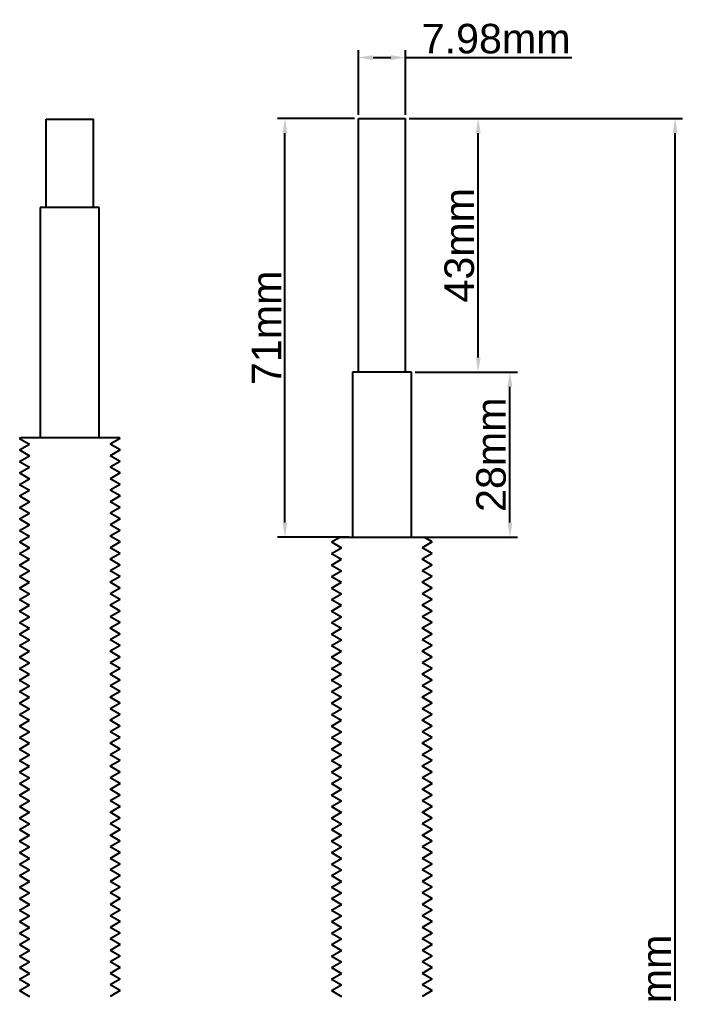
# Model space of a CAD drawing. Header units: centimetres. Extents: x 6534 to 31506, y 42826 to 109107.
# Drawn here: x 14798.3 to 14910.6, y 48633.9 to 48799.1 of the extents above; entities that cross this region are included whole.
import ezdxf

# ---------------------------------------------------------------- set-up
doc = ezdxf.new("R2010")
doc.units = ezdxf.units.CM
doc.header["$LTSCALE"] = 0.5
doc.styles.get("Standard").update_dxf_attribs({"font": 'arial.ttf'})
doc.dimstyles.new('Copia de ISO-25', dxfattribs={"dimtxt": 5, "dimasz": 2.5, "dimexe": 1.25, "dimexo": 0.625, "dimtad": 1, "dimtxsty": 'Standard', "dimcen": 2.5, "dimclrd": 1, "dimclre": 1, "dimadec": 0, "dimazin": 0, "dimtfac": 1, "dimtmove": 0, "dimatfit": 3, "dimfxl": 1, "dimarcsym": 0})

# ---------------------------------------------------------------- blocks, each defined once
blk = doc.blocks.new('*D524')
at = {"color": 1, "lineweight": -2, "transparency": 16777216}
for p, q in [((14865.31, 48739.28), (14882.63, 48739.28)), ((14881.38, 48713.78), (14881.38, 48736.78)), ((14865.31, 48711.28), (14882.63, 48711.28))]:
    blk.add_line(p, q, dxfattribs=at)
at = {"color": 1, "transparency": 16777216}
for points in [[(14880.96, 48736.78), (14881.79, 48736.78), (14881.38, 48739.28)], [(14880.96, 48713.78), (14881.79, 48713.78), (14881.38, 48711.28)]]:
    blk.add_solid(points, dxfattribs=at)
at = {"layer": 'Defpoints', "color": 0, "transparency": 16777216}
for p in [(14864.69, 48739.28), (14881.38, 48739.28), (14864.69, 48711.28)]:
    blk.add_point(p, dxfattribs=at)
at = {"color": 0, "transparency": 16777216, "insert": (14878.2, 48725.28), "char_height": 5, "attachment_point": 5, "rotation": 90}
blk.add_mtext('28mm', dxfattribs=at)
blk = doc.blocks.new('*D525')
at = {"color": 1, "lineweight": -2, "transparency": 16777216}
for p, q in [((14864.31, 48782.28), (14910.62, 48782.28)), ((14909.37, 48484.78), (14909.37, 48779.78)), ((14860.31, 48482.28), (14910.62, 48482.28))]:
    blk.add_line(p, q, dxfattribs=at)
at = {"color": 1, "transparency": 16777216}
for points in [[(14908.96, 48779.78), (14909.79, 48779.78), (14909.37, 48782.28)], [(14908.96, 48484.78), (14909.79, 48484.78), (14909.37, 48482.28)]]:
    blk.add_solid(points, dxfattribs=at)
at = {"layer": 'Defpoints', "color": 0, "transparency": 16777216}
for p in [(14863.69, 48782.28), (14909.37, 48782.28), (14859.69, 48482.28)]:
    blk.add_point(p, dxfattribs=at)
at = {"color": 0, "transparency": 16777216, "insert": (14906.19, 48632.28), "char_height": 5, "attachment_point": 5, "rotation": 90}
blk.add_mtext('300mm', dxfattribs=at)
blk = doc.blocks.new('*D580')
at = {"color": 1, "lineweight": -2, "transparency": 16777216}
for p, q in [((14855.06, 48782.28), (14841.99, 48782.28)), ((14843.24, 48713.78), (14843.24, 48779.78)), ((14854.06, 48711.28), (14841.99, 48711.28))]:
    blk.add_line(p, q, dxfattribs=at)
at = {"color": 1, "transparency": 16777216}
for points in [[(14842.83, 48779.78), (14843.66, 48779.78), (14843.24, 48782.28)], [(14842.83, 48713.78), (14843.66, 48713.78), (14843.24, 48711.28)]]:
    blk.add_solid(points, dxfattribs=at)
at = {"layer": 'Defpoints', "color": 0, "transparency": 16777216}
for p in [(14843.24, 48782.28), (14855.69, 48782.28), (14854.69, 48711.28)]:
    blk.add_point(p, dxfattribs=at)
at = {"color": 0, "transparency": 16777216, "insert": (14840.11, 48746.78), "char_height": 5, "attachment_point": 5, "rotation": 90}
blk.add_mtext('71mm', dxfattribs=at)
blk = doc.blocks.new('*D581')
at = {"color": 1, "lineweight": -2, "transparency": 16777216}
for p, q in [((14864.31, 48782.28), (14877.24, 48782.28)), ((14875.99, 48741.78), (14875.99, 48779.78)), ((14865.31, 48739.28), (14877.24, 48739.28))]:
    blk.add_line(p, q, dxfattribs=at)
at = {"color": 1, "transparency": 16777216}
for points in [[(14875.58, 48779.78), (14876.41, 48779.78), (14875.99, 48782.28)], [(14875.58, 48741.78), (14876.41, 48741.78), (14875.99, 48739.28)]]:
    blk.add_solid(points, dxfattribs=at)
at = {"layer": 'Defpoints', "color": 0, "transparency": 16777216}
for p in [(14863.69, 48782.28), (14875.99, 48782.28), (14864.69, 48739.28)]:
    blk.add_point(p, dxfattribs=at)
at = {"color": 0, "transparency": 16777216, "insert": (14872.81, 48760.78), "char_height": 5, "attachment_point": 5, "rotation": 90}
blk.add_mtext('43mm', dxfattribs=at)
blk = doc.blocks.new('*D582')
at = {"color": 1, "lineweight": -2, "transparency": 16777216}
for p, q in [((14855.69, 48782.91), (14855.69, 48793.85)), ((14863.69, 48782.91), (14863.69, 48793.85)), ((14858.19, 48792.6), (14861.19, 48792.6)), ((14863.69, 48792.6), (14891.89, 48792.6))]:
    blk.add_line(p, q, dxfattribs=at)
at = {"color": 1, "transparency": 16777216}
for points in [[(14858.19, 48793.01), (14858.19, 48792.18), (14855.69, 48792.6)], [(14861.19, 48793.01), (14861.19, 48792.18), (14863.69, 48792.6)]]:
    blk.add_solid(points, dxfattribs=at)
at = {"layer": 'Defpoints', "color": 0, "transparency": 16777216}
for p in [(14863.69, 48792.6), (14855.69, 48782.28), (14863.69, 48782.28)]:
    blk.add_point(p, dxfattribs=at)
at = {"color": 0, "transparency": 16777216, "insert": (14879.04, 48795.78), "char_height": 5, "attachment_point": 5}
blk.add_mtext('7.98mm', dxfattribs=at)

msp = doc.modelspace()

# ---------------------------------------------------------------- linework, layer by layer
for p, q in [((14802.786, 48782.183), (14810.786, 48782.183)), ((14802.786, 48767.183), (14802.786, 48782.183)), ((14810.786, 48767.183), (14810.786, 48782.183)), ((14855.685, 48782.283), (14863.685, 48782.283)), ((14855.685, 48739.283), (14855.685, 48782.283)), ((14863.685, 48739.283), (14863.685, 48782.283)), ((14801.786, 48767.183), (14801.786, 48728.183)), ((14811.786, 48767.183), (14801.786, 48767.183)), ((14811.786, 48728.183), (14811.786, 48767.183)), ((14854.685, 48739.283), (14854.685, 48711.283)), ((14864.685, 48739.283), (14854.685, 48739.283)), ((14864.685, 48711.283), (14864.685, 48739.283)), ((14798.261, 48728.033), (14798.52, 48728.183)), ((14798.261, 48728.033), (14799.953, 48727.056)), ((14798.52, 48728.183), (14815.051, 48728.183)), ((14815.311, 48728.033), (14813.619, 48727.056)), ((14815.311, 48728.033), (14815.051, 48728.183)), ((14798.261, 48726.083), (14799.953, 48727.06)), ((14798.261, 48726.083), (14799.953, 48725.106)), ((14815.311, 48726.083), (14813.619, 48727.06)), ((14815.311, 48726.083), (14813.619, 48725.106)), ((14798.261, 48724.133), (14799.953, 48725.11)), ((14815.311, 48724.133), (14813.619, 48725.11)), ((14798.261, 48724.133), (14799.953, 48723.156)), ((14798.261, 48722.183), (14799.953, 48723.16)), ((14815.311, 48724.133), (14813.619, 48723.156)), ((14815.311, 48722.183), (14813.619, 48723.16)), ((14798.261, 48722.183), (14799.953, 48721.206)), ((14798.261, 48720.233), (14799.953, 48721.21)), ((14815.311, 48722.183), (14813.619, 48721.206)), ((14815.311, 48720.233), (14813.619, 48721.21)), ((14798.261, 48720.233), (14799.953, 48719.256)), ((14815.311, 48720.233), (14813.619, 48719.256)), ((14798.261, 48718.283), (14799.953, 48719.26)), ((14798.261, 48718.283), (14799.953, 48717.306)), ((14815.311, 48718.283), (14813.619, 48719.26)), ((14815.311, 48718.283), (14813.619, 48717.306)), ((14798.261, 48716.333), (14799.953, 48717.31)), ((14798.261, 48716.333), (14799.953, 48715.356)), ((14815.311, 48716.333), (14813.619, 48717.31)), ((14815.311, 48716.333), (14813.619, 48715.356)), ((14798.261, 48714.383), (14799.953, 48715.36)), ((14815.311, 48714.383), (14813.619, 48715.36)), ((14798.261, 48714.383), (14799.953, 48713.406)), ((14798.261, 48712.433), (14799.953, 48713.41)), ((14815.311, 48714.383), (14813.619, 48713.406)), ((14815.311, 48712.433), (14813.619, 48713.41)), ((14798.261, 48712.433), (14799.953, 48711.456)), ((14798.261, 48710.483), (14799.953, 48711.46)), ((14815.311, 48712.433), (14813.619, 48711.456)), ((14815.311, 48710.483), (14813.619, 48711.46)), ((14851.16, 48710.483), (14852.546, 48711.283)), ((14852.546, 48711.283), (14866.825, 48711.283)), ((14854.685, 48711.283), (14864.685, 48711.283)), ((14868.21, 48710.483), (14866.825, 48711.283)), ((14798.261, 48710.483), (14799.953, 48709.506)), ((14815.311, 48710.483), (14813.619, 48709.506)), ((14851.16, 48710.483), (14852.852, 48709.506)), ((14868.21, 48710.483), (14866.518, 48709.506)), ((14798.261, 48708.533), (14799.953, 48709.51)), ((14798.261, 48708.533), (14799.953, 48707.556)), ((14815.311, 48708.533), (14813.619, 48709.51)), ((14815.311, 48708.533), (14813.619, 48707.556)), ((14851.16, 48708.533), (14852.852, 48709.51)), ((14851.16, 48708.533), (14852.852, 48707.556)), ((14868.21, 48708.533), (14866.518, 48709.51)), ((14868.21, 48708.533), (14866.518, 48707.556)), ((14798.261, 48706.583), (14799.953, 48707.56)), ((14798.261, 48706.583), (14799.953, 48705.606)), ((14815.311, 48706.583), (14813.619, 48707.56)), ((14815.311, 48706.583), (14813.619, 48705.606)), ((14851.16, 48706.583), (14852.852, 48707.56)), ((14851.16, 48706.583), (14852.852, 48705.606)), ((14868.21, 48706.583), (14866.518, 48707.56)), ((14868.21, 48706.583), (14866.518, 48705.606)), ((14798.261, 48704.633), (14799.953, 48705.61)), ((14798.261, 48704.633), (14799.953, 48703.656)), ((14815.311, 48704.633), (14813.619, 48705.61)), ((14815.311, 48704.633), (14813.619, 48703.656)), ((14851.16, 48704.633), (14852.852, 48705.61)), ((14851.16, 48704.633), (14852.852, 48703.656)), ((14868.21, 48704.633), (14866.518, 48705.61)), ((14868.21, 48704.633), (14866.518, 48703.656)), ((14798.261, 48702.683), (14799.953, 48703.66)), ((14815.311, 48702.683), (14813.619, 48703.66)), ((14851.16, 48702.683), (14852.852, 48703.66)), ((14868.21, 48702.683), (14866.518, 48703.66)), ((14798.261, 48702.683), (14799.953, 48701.706)), ((14798.261, 48700.733), (14799.953, 48701.71)), ((14815.311, 48702.683), (14813.619, 48701.706)), ((14815.311, 48700.733), (14813.619, 48701.71)), ((14851.16, 48702.683), (14852.852, 48701.706)), ((14851.16, 48700.733), (14852.852, 48701.71)), ((14868.21, 48702.683), (14866.518, 48701.706)), ((14868.21, 48700.733), (14866.518, 48701.71)), ((14798.261, 48700.733), (14799.953, 48699.756)), ((14798.261, 48698.783), (14799.953, 48699.76)), ((14815.311, 48700.733), (14813.619, 48699.756)), ((14815.311, 48698.783), (14813.619, 48699.76)), ((14851.16, 48700.733), (14852.852, 48699.756)), ((14851.16, 48698.783), (14852.852, 48699.76)), ((14868.21, 48700.733), (14866.518, 48699.756)), ((14868.21, 48698.783), (14866.518, 48699.76)), ((14798.261, 48698.783), (14799.953, 48697.806)), ((14815.311, 48698.783), (14813.619, 48697.806)), ((14851.16, 48698.783), (14852.852, 48697.806)), ((14868.21, 48698.783), (14866.518, 48697.806)), ((14798.261, 48696.833), (14799.953, 48697.81)), ((14798.261, 48696.833), (14799.953, 48695.856)), ((14815.311, 48696.833), (14813.619, 48697.81)), ((14815.311, 48696.833), (14813.619, 48695.856)), ((14851.16, 48696.833), (14852.852, 48697.81)), ((14851.16, 48696.833), (14852.852, 48695.856)), ((14868.21, 48696.833), (14866.518, 48697.81)), ((14868.21, 48696.833), (14866.518, 48695.856)), ((14798.261, 48694.883), (14799.953, 48695.86)), ((14798.261, 48694.883), (14799.953, 48693.906)), ((14815.311, 48694.883), (14813.619, 48695.86)), ((14815.311, 48694.883), (14813.619, 48693.906)), ((14851.16, 48694.883), (14852.852, 48695.86)), ((14851.16, 48694.883), (14852.852, 48693.906)), ((14868.21, 48694.883), (14866.518, 48695.86)), ((14868.21, 48694.883), (14866.518, 48693.906)), ((14798.261, 48692.933), (14799.953, 48693.91)), ((14815.311, 48692.933), (14813.619, 48693.91)), ((14851.16, 48692.933), (14852.852, 48693.91)), ((14868.21, 48692.933), (14866.518, 48693.91)), ((14798.261, 48692.933), (14799.953, 48691.956)), ((14798.261, 48690.983), (14799.953, 48691.96)), ((14815.311, 48692.933), (14813.619, 48691.956)), ((14815.311, 48690.983), (14813.619, 48691.96)), ((14851.16, 48692.933), (14852.852, 48691.956)), ((14851.16, 48690.983), (14852.852, 48691.96)), ((14868.21, 48692.933), (14866.518, 48691.956)), ((14868.21, 48690.983), (14866.518, 48691.96)), ((14798.261, 48690.983), (14799.953, 48690.006)), ((14798.261, 48689.033), (14799.953, 48690.01)), ((14815.311, 48690.983), (14813.619, 48690.006)), ((14815.311, 48689.033), (14813.619, 48690.01)), ((14851.16, 48690.983), (14852.852, 48690.006)), ((14851.16, 48689.033), (14852.852, 48690.01)), ((14868.21, 48690.983), (14866.518, 48690.006)), ((14868.21, 48689.033), (14866.518, 48690.01)), ((14798.261, 48689.033), (14799.953, 48688.056)), ((14798.261, 48687.083), (14799.953, 48688.06)), ((14815.311, 48689.033), (14813.619, 48688.056)), ((14815.311, 48687.083), (14813.619, 48688.06)), ((14851.16, 48689.033), (14852.852, 48688.056)), ((14851.16, 48687.083), (14852.852, 48688.06)), ((14868.21, 48689.033), (14866.518, 48688.056)), ((14868.21, 48687.083), (14866.518, 48688.06)), ((14798.261, 48687.083), (14799.953, 48686.106)), ((14815.311, 48687.083), (14813.619, 48686.106)), ((14851.16, 48687.083), (14852.852, 48686.106)), ((14868.21, 48687.083), (14866.518, 48686.106)), ((14798.261, 48685.133), (14799.953, 48686.11)), ((14798.261, 48685.133), (14799.953, 48684.156)), ((14815.311, 48685.133), (14813.619, 48686.11)), ((14815.311, 48685.133), (14813.619, 48684.156)), ((14851.16, 48685.133), (14852.852, 48686.11)), ((14851.16, 48685.133), (14852.852, 48684.156)), ((14868.21, 48685.133), (14866.518, 48686.11)), ((14868.21, 48685.133), (14866.518, 48684.156)), ((14798.261, 48683.183), (14799.953, 48684.16)), ((14798.261, 48683.183), (14799.953, 48682.206)), ((14815.311, 48683.183), (14813.619, 48684.16)), ((14815.311, 48683.183), (14813.619, 48682.206)), ((14851.16, 48683.183), (14852.852, 48684.16)), ((14851.16, 48683.183), (14852.852, 48682.206)), ((14868.21, 48683.183), (14866.518, 48684.16)), ((14868.21, 48683.183), (14866.518, 48682.206)), ((14798.261, 48681.233), (14799.953, 48682.21)), ((14815.311, 48681.233), (14813.619, 48682.21)), ((14851.16, 48681.233), (14852.852, 48682.21)), ((14868.21, 48681.233), (14866.518, 48682.21)), ((14798.261, 48681.233), (14799.953, 48680.256)), ((14798.261, 48679.283), (14799.953, 48680.26)), ((14815.311, 48681.233), (14813.619, 48680.256)), ((14815.311, 48679.283), (14813.619, 48680.26)), ((14851.16, 48681.233), (14852.852, 48680.256)), ((14851.16, 48679.283), (14852.852, 48680.26)), ((14868.21, 48681.233), (14866.518, 48680.256)), ((14868.21, 48679.283), (14866.518, 48680.26)), ((14798.261, 48679.283), (14799.953, 48678.306)), ((14798.261, 48677.333), (14799.953, 48678.31)), ((14815.311, 48679.283), (14813.619, 48678.306)), ((14815.311, 48677.333), (14813.619, 48678.31)), ((14851.16, 48679.283), (14852.852, 48678.306)), ((14851.16, 48677.333), (14852.852, 48678.31)), ((14868.21, 48679.283), (14866.518, 48678.306)), ((14868.21, 48677.333), (14866.518, 48678.31)), ((14798.261, 48677.333), (14799.953, 48676.356)), ((14815.311, 48677.333), (14813.619, 48676.356)), ((14851.16, 48677.333), (14852.852, 48676.356)), ((14868.21, 48677.333), (14866.518, 48676.356)), ((14798.261, 48675.383), (14799.953, 48676.36)), ((14798.261, 48675.383), (14799.953, 48674.406)), ((14815.311, 48675.383), (14813.619, 48676.36)), ((14815.311, 48675.383), (14813.619, 48674.406)), ((14851.16, 48675.383), (14852.852, 48676.36)), ((14851.16, 48675.383), (14852.852, 48674.406)), ((14868.21, 48675.383), (14866.518, 48676.36)), ((14868.21, 48675.383), (14866.518, 48674.406)), ((14798.261, 48673.433), (14799.953, 48674.41)), ((14798.261, 48673.433), (14799.953, 48672.456)), ((14815.311, 48673.433), (14813.619, 48674.41)), ((14815.311, 48673.433), (14813.619, 48672.456)), ((14851.16, 48673.433), (14852.852, 48674.41)), ((14851.16, 48673.433), (14852.852, 48672.456)), ((14868.21, 48673.433), (14866.518, 48674.41)), ((14868.21, 48673.433), (14866.518, 48672.456)), ((14798.261, 48671.483), (14799.953, 48672.46)), ((14815.311, 48671.483), (14813.619, 48672.46)), ((14851.16, 48671.483), (14852.852, 48672.46)), ((14868.21, 48671.483), (14866.518, 48672.46)), ((14798.261, 48671.483), (14799.953, 48670.506)), ((14798.261, 48669.533), (14799.953, 48670.51)), ((14815.311, 48671.483), (14813.619, 48670.506)), ((14815.311, 48669.533), (14813.619, 48670.51)), ((14851.16, 48671.483), (14852.852, 48670.506)), ((14851.16, 48669.533), (14852.852, 48670.51)), ((14868.21, 48671.483), (14866.518, 48670.506)), ((14868.21, 48669.533), (14866.518, 48670.51)), ((14798.261, 48669.533), (14799.953, 48668.556)), ((14798.261, 48667.583), (14799.953, 48668.56)), ((14815.311, 48669.533), (14813.619, 48668.556)), ((14815.311, 48667.583), (14813.619, 48668.56)), ((14851.16, 48669.533), (14852.852, 48668.556)), ((14851.16, 48667.583), (14852.852, 48668.56)), ((14868.21, 48669.533), (14866.518, 48668.556)), ((14868.21, 48667.583), (14866.518, 48668.56)), ((14798.261, 48667.583), (14799.953, 48666.606)), ((14798.261, 48665.633), (14799.953, 48666.61)), ((14815.311, 48667.583), (14813.619, 48666.606)), ((14815.311, 48665.633), (14813.619, 48666.61)), ((14851.16, 48667.583), (14852.852, 48666.606)), ((14851.16, 48665.633), (14852.852, 48666.61)), ((14868.21, 48667.583), (14866.518, 48666.606)), ((14868.21, 48665.633), (14866.518, 48666.61)), ((14798.261, 48665.633), (14799.953, 48664.656)), ((14815.311, 48665.633), (14813.619, 48664.656)), ((14851.16, 48665.633), (14852.852, 48664.656)), ((14868.21, 48665.633), (14866.518, 48664.656)), ((14798.261, 48663.683), (14799.953, 48664.66)), ((14798.261, 48663.683), (14799.953, 48662.706)), ((14815.311, 48663.683), (14813.619, 48664.66)), ((14815.311, 48663.683), (14813.619, 48662.706)), ((14851.16, 48663.683), (14852.852, 48664.66)), ((14851.16, 48663.683), (14852.852, 48662.706)), ((14868.21, 48663.683), (14866.518, 48664.66)), ((14868.21, 48663.683), (14866.518, 48662.706)), ((14798.261, 48661.733), (14799.953, 48662.71)), ((14798.261, 48661.733), (14799.953, 48660.756)), ((14815.311, 48661.733), (14813.619, 48662.71)), ((14815.311, 48661.733), (14813.619, 48660.756)), ((14851.16, 48661.733), (14852.852, 48662.71)), ((14851.16, 48661.733), (14852.852, 48660.756)), ((14868.21, 48661.733), (14866.518, 48662.71)), ((14868.21, 48661.733), (14866.518, 48660.756)), ((14798.261, 48659.783), (14799.953, 48660.76)), ((14815.311, 48659.783), (14813.619, 48660.76)), ((14851.16, 48659.783), (14852.852, 48660.76)), ((14868.21, 48659.783), (14866.518, 48660.76)), ((14798.261, 48659.783), (14799.953, 48658.806)), ((14798.261, 48657.833), (14799.953, 48658.81)), ((14815.311, 48659.783), (14813.619, 48658.806)), ((14815.311, 48657.833), (14813.619, 48658.81)), ((14851.16, 48659.783), (14852.852, 48658.806)), ((14851.16, 48657.833), (14852.852, 48658.81)), ((14868.21, 48659.783), (14866.518, 48658.806)), ((14868.21, 48657.833), (14866.518, 48658.81)), ((14798.261, 48657.833), (14799.953, 48656.856)), ((14798.261, 48655.883), (14799.953, 48656.86)), ((14815.311, 48657.833), (14813.619, 48656.856)), ((14815.311, 48655.883), (14813.619, 48656.86)), ((14851.16, 48657.833), (14852.852, 48656.856)), ((14851.16, 48655.883), (14852.852, 48656.86)), ((14868.21, 48657.833), (14866.518, 48656.856)), ((14868.21, 48655.883), (14866.518, 48656.86)), ((14798.261, 48655.883), (14799.953, 48654.906)), ((14815.311, 48655.883), (14813.619, 48654.906)), ((14851.16, 48655.883), (14852.852, 48654.906)), ((14868.21, 48655.883), (14866.518, 48654.906)), ((14798.261, 48653.933), (14799.953, 48654.91)), ((14798.261, 48653.933), (14799.953, 48652.956)), ((14815.311, 48653.933), (14813.619, 48654.91)), ((14815.311, 48653.933), (14813.619, 48652.956)), ((14851.16, 48653.933), (14852.852, 48654.91)), ((14851.16, 48653.933), (14852.852, 48652.956)), ((14868.21, 48653.933), (14866.518, 48654.91)), ((14868.21, 48653.933), (14866.518, 48652.956)), ((14798.261, 48651.983), (14799.953, 48652.96)), ((14798.261, 48651.983), (14799.953, 48651.006)), ((14815.311, 48651.983), (14813.619, 48652.96)), ((14815.311, 48651.983), (14813.619, 48651.006)), ((14851.16, 48651.983), (14852.852, 48652.96)), ((14851.16, 48651.983), (14852.852, 48651.006)), ((14868.21, 48651.983), (14866.518, 48652.96)), ((14868.21, 48651.983), (14866.518, 48651.006)), ((14798.264, 48650.031), (14799.956, 48651.008)), ((14815.307, 48650.031), (14813.615, 48651.008)), ((14851.163, 48650.031), (14852.856, 48651.008)), ((14868.207, 48650.031), (14866.515, 48651.008)), ((14798.264, 48650.031), (14799.956, 48649.055)), ((14798.264, 48648.081), (14799.956, 48649.058)), ((14815.307, 48650.031), (14813.615, 48649.055)), ((14815.307, 48648.081), (14813.615, 48649.058)), ((14851.163, 48650.031), (14852.856, 48649.055)), ((14851.163, 48648.081), (14852.856, 48649.058)), ((14868.207, 48650.031), (14866.515, 48649.055)), ((14868.207, 48648.081), (14866.515, 48649.058)), ((14798.264, 48648.081), (14799.956, 48647.105)), ((14798.264, 48646.131), (14799.956, 48647.108)), ((14815.307, 48648.081), (14813.615, 48647.105)), ((14815.307, 48646.131), (14813.615, 48647.108)), ((14851.163, 48648.081), (14852.856, 48647.105)), ((14851.163, 48646.131), (14852.856, 48647.108)), ((14868.207, 48648.081), (14866.515, 48647.105)), ((14868.207, 48646.131), (14866.515, 48647.108)), ((14798.264, 48646.131), (14799.956, 48645.155)), ((14798.264, 48644.181), (14799.956, 48645.158)), ((14815.307, 48646.131), (14813.615, 48645.155)), ((14815.307, 48644.181), (14813.615, 48645.158)), ((14851.163, 48646.131), (14852.856, 48645.155)), ((14851.163, 48644.181), (14852.856, 48645.158)), ((14868.207, 48646.131), (14866.515, 48645.155)), ((14868.207, 48644.181), (14866.515, 48645.158)), ((14798.264, 48644.181), (14798.74, 48643.906)), ((14798.264, 48644.181), (14799.956, 48643.205)), ((14815.314, 48644.181), (14813.622, 48643.205)), ((14815.307, 48644.181), (14814.831, 48643.906)), ((14851.163, 48644.181), (14851.64, 48643.906)), ((14851.163, 48644.181), (14852.856, 48643.205)), ((14868.213, 48644.181), (14866.521, 48643.205)), ((14868.207, 48644.181), (14867.731, 48643.906)), ((14798.264, 48642.231), (14799.956, 48643.208)), ((14798.264, 48642.231), (14799.956, 48641.255)), ((14815.314, 48642.231), (14813.622, 48643.208)), ((14815.314, 48642.231), (14813.622, 48641.255)), ((14851.163, 48642.231), (14852.856, 48643.208)), ((14851.163, 48642.231), (14852.856, 48641.255)), ((14868.213, 48642.231), (14866.521, 48643.208)), ((14868.213, 48642.231), (14866.521, 48641.255)), ((14798.264, 48640.281), (14799.956, 48641.258)), ((14798.264, 48640.281), (14799.956, 48639.305)), ((14815.314, 48640.281), (14813.622, 48641.258)), ((14815.314, 48640.281), (14813.622, 48639.305)), ((14851.163, 48640.281), (14852.856, 48641.258)), ((14851.163, 48640.281), (14852.856, 48639.305)), ((14868.213, 48640.281), (14866.521, 48641.258)), ((14868.213, 48640.281), (14866.521, 48639.305)), ((14798.264, 48638.331), (14799.956, 48639.308)), ((14815.314, 48638.331), (14813.622, 48639.308)), ((14851.163, 48638.331), (14852.856, 48639.308)), ((14868.213, 48638.331), (14866.521, 48639.308)), ((14798.264, 48638.331), (14799.956, 48637.355)), ((14798.264, 48636.381), (14799.956, 48637.358)), ((14815.314, 48638.331), (14813.622, 48637.355)), ((14815.314, 48636.381), (14813.622, 48637.358)), ((14851.163, 48638.331), (14852.856, 48637.355)), ((14851.163, 48636.381), (14852.856, 48637.358)), ((14868.213, 48638.331), (14866.521, 48637.355)), ((14868.213, 48636.381), (14866.521, 48637.358)), ((14798.264, 48636.381), (14799.956, 48635.405)), ((14798.264, 48634.431), (14799.956, 48635.408)), ((14815.314, 48636.381), (14813.622, 48635.405)), ((14815.314, 48634.431), (14813.622, 48635.408)), ((14851.163, 48636.381), (14852.856, 48635.405)), ((14851.163, 48634.431), (14852.856, 48635.408)), ((14868.213, 48636.381), (14866.521, 48635.405)), ((14868.213, 48634.431), (14866.521, 48635.408)), ((14798.264, 48634.431), (14799.956, 48633.455)), ((14815.314, 48634.431), (14813.622, 48633.455)), ((14851.163, 48634.431), (14852.856, 48633.455)), ((14868.213, 48634.431), (14866.521, 48633.455))]:
    msp.add_line(p, q)

# ---------------------------------------------------------------- dimensions: what is measured, and where the dimension line sits
dim = msp.add_linear_dim(base=(14863.685, 48792.597), p1=(14855.685, 48782.283), p2=(14863.685, 48782.283), text='7.98mm', dimstyle='Copia de ISO-25', override={"dimpost": 'mm'})
dim.commit()
dim.dimension.update_dxf_attribs({"geometry": '*D582', "text_midpoint": (14879.036, 48795.775)})
for base, p1, p2, picture, middle in [((14843.242, 48782.283), (14854.685, 48711.283), (14855.685, 48782.283), '*D580', (14840.107, 48746.783)), ((14909.372, 48782.283), (14859.685, 48482.283), (14863.685, 48782.283), '*D525', (14906.192, 48632.283)), ((14875.993, 48782.283), (14864.685, 48739.283), (14863.685, 48782.283), '*D581', (14872.814, 48760.783)), ((14881.376, 48739.283), (14864.685, 48711.283), (14864.685, 48739.283), '*D524', (14878.198, 48725.283))]:
    dim = msp.add_linear_dim(base=base, p1=p1, p2=p2, angle=90, dimstyle='Copia de ISO-25', override={"dimpost": 'mm'})
    dim.commit()
    dim.dimension.update_dxf_attribs({"geometry": picture, "text_midpoint": middle})

doc.saveas('drawing.dxf')
